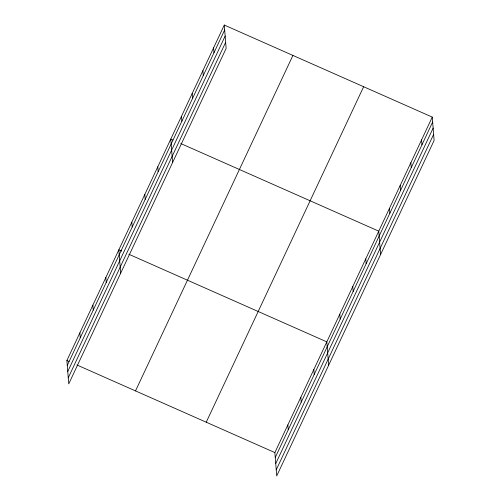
<?xml version="1.0" encoding="UTF-8"?>
<svg xmlns="http://www.w3.org/2000/svg" width="501" height="501" viewBox="0 0 501 501"><rect width="100%" height="100%" fill="white"/><g stroke="black" fill="none" stroke-linecap="round" stroke-linejoin="round"><path stroke-width="0.75" d="M224.291 25.05L226.133 48.415L68.731 383.898L66.89 360.532L224.291 25.05L432.269 117.102L434.11 140.468L276.709 475.95L274.867 452.585L432.269 117.102M67.278 365.436L224.68 29.954M67.754 371.529L225.156 36.047M68.249 377.81L225.65 42.328M135.52 390.905L292.922 55.429M206.237 422.205L363.638 86.723M275.256 457.488L432.657 122.006M275.738 463.582L433.14 128.099M276.226 469.857L433.634 134.374M172.92 140.061L170.772 139.115L172.613 162.481M180.786 143.543L378.756 231.161L380.597 254.533M121.693 251.089L118.831 249.824L120.672 273.189M128.838 254.251L326.815 341.87L328.65 365.242M66.89 360.532L69.032 361.484M76.897 364.96L274.867 452.585M421.566 139.911L421.955 144.82M410.864 162.725L411.252 167.628M400.161 185.539L400.55 190.443M389.459 208.353L389.847 213.257M365.768 258.842L366.156 263.745M352.785 286.516L353.167 291.425M339.797 314.196L340.185 319.099M313.826 369.55L314.215 374.454M300.838 397.224L301.226 402.134M287.856 424.904L288.244 429.808M213.589 47.864L213.971 52.768M202.886 70.679L203.268 75.582M192.184 93.487L192.566 98.396M181.475 116.301L181.863 121.204M157.79 166.789L158.172 171.699M144.802 194.469L145.19 199.373M131.819 222.143L132.201 227.053M105.849 277.498L106.231 282.407M92.86 305.178L93.249 310.081M79.872 332.852L80.26 337.762"/></g></svg>
